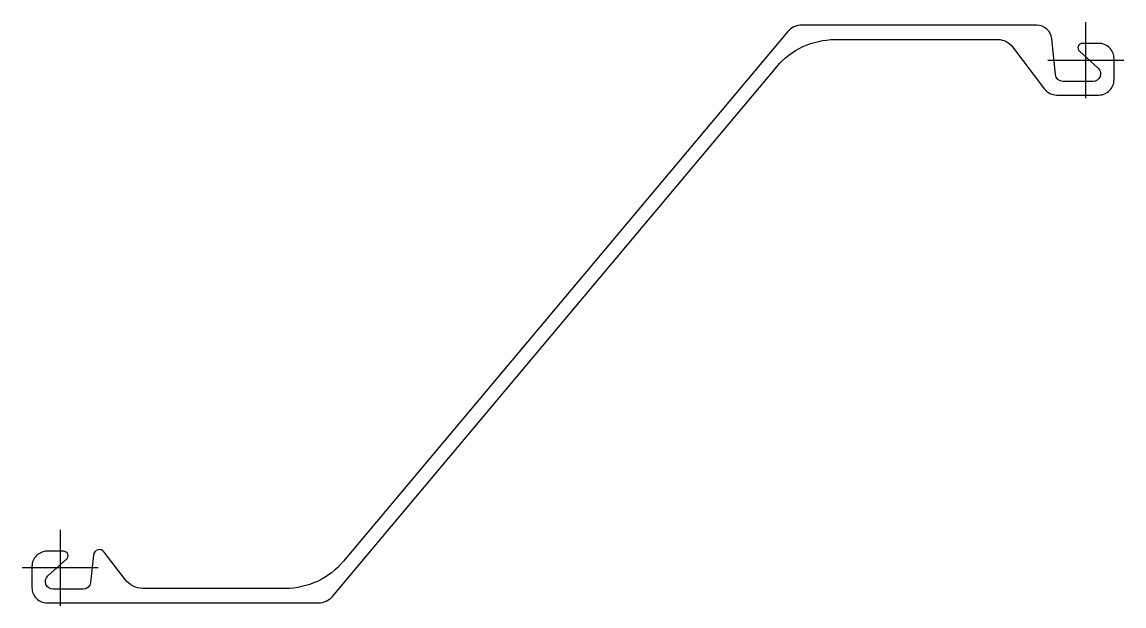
# Model space of a CAD drawing. Header units: millimetres. Extents: x -25 to 700, y -25 to 359.
import ezdxf

# ---------------------------------------------------------------- set-up
doc = ezdxf.new("R2010")
doc.units = ezdxf.units.MM
doc.header["$LTSCALE"] = 0.2

msp = doc.modelspace()

# ---------------------------------------------------------------- linework, layer by layer
at = {"flags": 128}
msp.add_lwpolyline([(652.49, 348, 0.385193), (642.54, 357), (487.96, 357, 0.221695), (478.77, 352.72), (186.47, 4.36, -0.221695), (148.17, -13.5), (54.74, -13.5, -0.234399), (42.79, -7.57), (29.11, 10.44, 0.68126), (21.94, 8.42), (20.15, -9.49, -0.385329), (15.18, -14), (-4.64, -14, -0.687209), (-7.98, -5.28), (4.29, 5.77, 0.687209), (2.28, 11), (-8.47, 11, 0.414214), (-18.47, 1), (-18.47, -13, 0.414214), (-8.47, -23), (170.05, -23, 0.221695), (179.25, -18.71), (471.55, 329.64, -0.221695), (509.85, 347.5), (617.07, 347.5, -0.234392), (626.62, 342.76), (647.76, 314.95, 0.234392), (655.72, 311), (683.47, 311, 0.414214), (693.47, 321), (693.47, 335, 0.414214), (683.47, 345), (672.71, 345, 0.687209), (670.7, 339.77), (682.97, 328.72, -0.687209), (679.63, 320), (659.82, 320, -0.385193), (654.85, 324.5)], format="xyb", close=True, dxfattribs=at)
at = {"layer": 'DEFPOINTS'}
for p, q in [((675, 309), (675, 359.01)), ((650, 334), (700, 334)), ((0, 25), (0, -25)), ((25, 0), (-25, 0))]:
    msp.add_line(p, q, dxfattribs=at)

doc.saveas('drawing.dxf')
